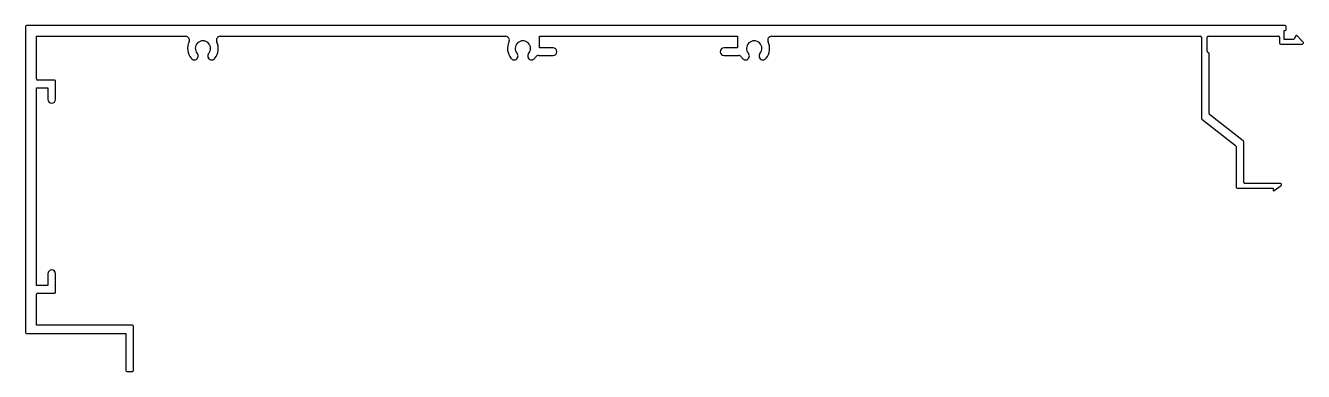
# Model space of a CAD drawing. Extents: x 2425 to 2756, y 1398 to 1488.
import ezdxf

# ---------------------------------------------------------------- set-up
doc = ezdxf.new("R2010")
doc.units = 0
doc.layers.get('0').update_dxf_attribs({"linetype": 'CONTINUOUS'})

msp = doc.modelspace()

# ---------------------------------------------------------------- linework, layer by layer
at = {"color": 0}
for p, q in [((2424.52, 1487.36), (2424.52, 1407.86)), ((2751.23, 1487.61), (2424.77, 1487.61)), ((2750.98, 1484.01), (2750.98, 1486.31)), ((2750.98, 1486.31), (2751.18, 1486.31)), ((2751.48, 1486.61), (2751.48, 1487.36)), ((2753.99, 1484.91), (2753.48, 1484.01)), ((2755.87, 1483.32), (2754.31, 1484.95)), ((2427.32, 1473.73), (2427.32, 1484.81)), ((2427.32, 1484.81), (2466.03, 1484.81)), ((2475.03, 1484.81), (2549.01, 1484.81)), ((2557.86, 1481.81), (2557.86, 1484.81)), ((2557.86, 1484.81), (2609.17, 1484.81)), ((2561.34, 1481.81), (2557.86, 1481.81)), ((2609.17, 1481.81), (2605.69, 1481.81)), ((2609.17, 1484.81), (2609.17, 1481.81)), ((2618.01, 1484.81), (2729.23, 1484.81)), ((2729.48, 1484.56), (2729.48, 1463.56)), ((2730.98, 1480.86), (2730.98, 1484.56)), ((2731.23, 1484.81), (2749.53, 1484.81)), ((2749.78, 1484.56), (2749.78, 1483.11)), ((2750.08, 1482.81), (2755.66, 1482.81)), ((2753.48, 1484.01), (2750.98, 1484.01)), ((2469, 1479), (2469.23, 1479.4)), ((2471.83, 1479.4), (2472.06, 1479)), ((2551.98, 1479), (2552.21, 1479.4)), ((2554.82, 1479.4), (2555.05, 1479)), ((2557.62, 1479.81), (2561.34, 1479.81)), ((2605.69, 1479.81), (2609.41, 1479.81)), ((2611.98, 1479), (2612.21, 1479.4)), ((2614.82, 1479.4), (2615.05, 1479)), ((2731.48, 1464.75), (2731.48, 1480.36)), ((2432.07, 1473.43), (2427.62, 1473.43)), ((2432.32, 1468.43), (2432.32, 1473.18)), ((2427.32, 1420.11), (2427.32, 1471.43)), ((2427.32, 1471.43), (2430.32, 1471.43)), ((2430.32, 1471.43), (2430.32, 1468.43)), ((2729.59, 1463.32), (2738.36, 1456.4)), ((2740.36, 1457.64), (2731.59, 1464.51)), ((2738.48, 1456.17), (2738.48, 1445.62)), ((2740.48, 1446.82), (2740.48, 1457.4)), ((2738.73, 1445.37), (2748.08, 1445.37)), ((2749.97, 1446.57), (2740.73, 1446.57)), ((2748.08, 1445.37), (2748.08, 1444.87)), ((2748.4, 1444.71), (2750.15, 1446.03)), ((2430.32, 1423.11), (2430.32, 1420.11)), ((2432.32, 1418.36), (2432.32, 1423.11)), ((2430.32, 1420.11), (2427.32, 1420.11)), ((2427.32, 1409.73), (2427.32, 1417.81)), ((2427.62, 1418.11), (2432.07, 1418.11)), ((2452.27, 1409.73), (2427.32, 1409.73)), ((2452.52, 1397.98), (2452.52, 1409.48)), ((2424.77, 1407.61), (2450.52, 1407.61)), ((2450.52, 1407.61), (2450.52, 1397.98)), ((2450.77, 1397.73), (2452.27, 1397.73))]:
    msp.add_line(p, q, dxfattribs=at)
for centre, radius, start, end in [((2424.77, 1487.36), 0.25, 90, 180), ((2751.18, 1486.61), 0.3, 270, 0), ((2751.23, 1487.36), 0.25, 0, 90), ((2754.17, 1484.81), 0.2, 43.7397, 151.6151), ((2466.03, 1483.81), 1, 334.3552, 90), ((2470.53, 1481.65), 3.99, 154.3552, 219.2043), ((2470.53, 1481.65), 1.99, 318.8604, 221.1396), ((2470.53, 1481.65), 3.99, 320.7957, 25.6448), ((2475.03, 1483.81), 1, 90, 205.6448), ((2549.01, 1483.81), 1, 334.3552, 90), ((2553.51, 1481.65), 3.99, 154.3552, 219.2043), ((2553.51, 1481.65), 1.99, 318.8604, 221.1396), ((2561.34, 1480.81), 1, 270, 90), ((2605.69, 1480.81), 1, 90, 270), ((2613.51, 1481.65), 1.99, 318.8604, 221.1396), ((2613.51, 1481.65), 3.99, 320.7957, 25.6448), ((2618.01, 1483.81), 1, 90, 205.6448), ((2729.23, 1484.56), 0.25, 0, 90), ((2731.23, 1484.56), 0.25, 90, 180), ((2749.53, 1484.56), 0.25, 0, 90), ((2750.08, 1483.11), 0.3, 180, 270), ((2755.66, 1483.11), 0.3, 270, 43.7397), ((2468.28, 1479.68), 1, 213.4188, 312.3624), ((2468.78, 1479.13), 0.25, 312.3624, 330), ((2468.28, 1479.68), 1, 347.6376, 41.1396), ((2469.01, 1479.52), 0.25, 330, 347.6376), ((2472.79, 1479.68), 1, 138.8604, 192.4012), ((2472.05, 1479.52), 0.25, 192.4012, 210), ((2472.28, 1479.13), 0.25, 210, 227.5988), ((2472.79, 1479.68), 1, 227.5988, 326.5812), ((2551.26, 1479.68), 1, 213.4188, 312.3624), ((2551.77, 1479.13), 0.25, 312.3624, 330), ((2551.26, 1479.68), 1, 347.6376, 41.1396), ((2551.99, 1479.52), 0.25, 330, 347.6376), ((2555.77, 1479.68), 1, 138.8604, 192.4012), ((2555.03, 1479.52), 0.25, 192.4012, 210), ((2555.26, 1479.13), 0.25, 210, 227.5988), ((2555.77, 1479.68), 1, 227.5988, 326.5812), ((2553.51, 1481.65), 3.99, 320.7957, 325.329), ((2557.62, 1478.81), 1, 90, 145.329), ((2609.41, 1478.81), 1, 34.671, 90), ((2613.51, 1481.65), 3.99, 214.671, 219.2043), ((2611.26, 1479.68), 1, 213.4188, 312.3624), ((2611.77, 1479.13), 0.25, 312.3624, 330), ((2611.26, 1479.68), 1, 347.6376, 41.1396), ((2611.99, 1479.52), 0.25, 330, 347.6376), ((2615.77, 1479.68), 1, 138.8604, 192.4012), ((2615.03, 1479.52), 0.25, 192.4012, 210), ((2615.26, 1479.13), 0.25, 210, 227.5988), ((2615.77, 1479.68), 1, 227.5988, 326.5812), ((2731.23, 1480.86), 0.25, 180, 270), ((2731.23, 1480.36), 0.25, 0, 90), ((2427.62, 1473.73), 0.3, 180, 270), ((2432.07, 1473.18), 0.25, 0, 90), ((2431.32, 1468.43), 1, 180, 0), ((2729.78, 1463.56), 0.3, 180, 231.737), ((2731.78, 1464.75), 0.3, 180, 231.8992), ((2738.18, 1456.17), 0.3, 0, 51.737), ((2740.18, 1457.4), 0.3, 0, 51.8992), ((2738.73, 1445.62), 0.25, 180, 270), ((2740.73, 1446.82), 0.25, 180, 270), ((2749.97, 1446.27), 0.3, 306.9209, 90), ((2748.28, 1444.87), 0.2, 180, 308.2319), ((2431.32, 1423.11), 1, 0, 180), ((2427.62, 1417.81), 0.3, 90, 180), ((2432.07, 1418.36), 0.25, 270, 0), ((2452.27, 1409.48), 0.25, 0, 90), ((2424.77, 1407.86), 0.25, 180, 270), ((2450.77, 1397.98), 0.25, 180, 270), ((2452.27, 1397.98), 0.25, 270, 0)]:
    msp.add_arc(centre, radius, start, end, dxfattribs=at)

doc.saveas('drawing.dxf')
